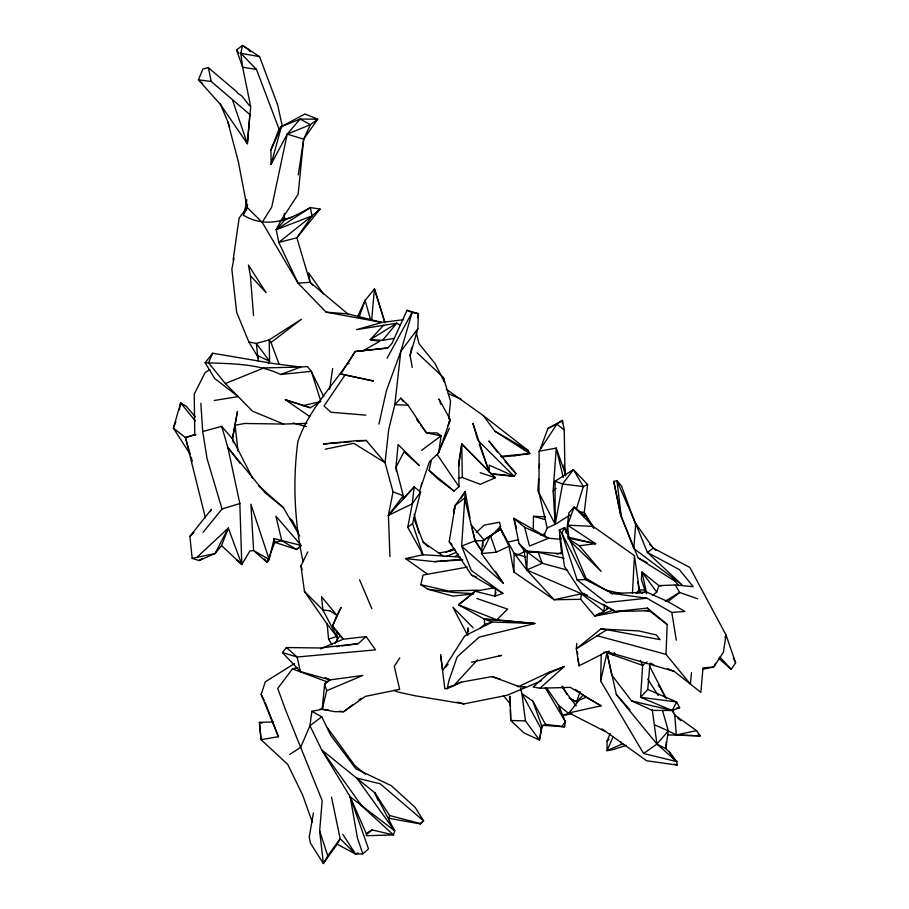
<?xml version="1.0" encoding="UTF-8"?>
<svg xmlns="http://www.w3.org/2000/svg" width="909" height="909" viewBox="0 0 909 909"><rect width="100%" height="100%" fill="white"/><g stroke="black" fill="none" stroke-linecap="round" stroke-linejoin="round"><path stroke-width="1.36" d="M610.144 733.518L607.087 741.108L607.076 750.618L612.609 749.732L626.131 745.414M337.228 640.743L336.83 630.846M545.139 536.867L544.582 534.083L547.241 527.913L538.98 492.837L539.105 451.228L556.876 424.117L562.489 420.401L564.228 429.98L564.989 473.044L565.716 475.782M284.358 213.399L284.335 217.626L285.29 219.421L276.256 229.693L278.768 242.396L298.027 283.119L326.126 312.162L381.905 322.434L403.528 319.684M458.238 478.407L462.295 477.52L480.338 484.315L495.371 477.714L489.156 471.839L489.201 465.147L514.21 476.316L515.937 473.521L488.894 440.99L497.257 451.978M621.154 611.189L594.747 616.075L580.669 599.304L554.115 599.735L513.915 572.034L514.085 553.217L500.859 529.118L482.724 540.696L475.157 540.775L461.636 546.116L471.248 570.363L502.859 593.327L494.985 596.202L475.021 591.248L458.477 604.769L484.281 619.097L492.405 622.029L534.878 623.506L479.157 637.107L457.216 656.832L448.898 680.75L447.217 688.624L444.831 688.67L440.581 654.764L442.717 670.501L464.726 635.914L492.405 622.029L484.702 624.415L480.304 628.005M533.242 529.856L533.481 516.301L545.491 516.823M602.008 728.904L646.674 760.776L677.035 765.071L676.841 761.628L643.606 753.504L600.633 680.977L601.247 654.287M412.254 367.475L410.095 355.521L417.856 328.706L418.367 313.673L407.05 310.299L392.006 343.341L387.734 348.011L355.192 351.499C336.796 382.155 309.435 407.232 297.834 441.74C292.562 481.793 294.539 522.209 303.049 561.66M678.671 585.635L675.171 581.306L638.209 557.99L620.438 514.983L613.745 481.406L616.927 480.713L635.755 523.664L653.287 548.172L689.874 567.477L725.973 634.88L723.439 652.162L713.758 667.036L702.998 667.854L700.862 692.431L690.374 684.068L666.013 654.366L667.183 624.494L647.424 608.098L615.177 611.541L582.192 593.372L564.466 566.443L559.251 530.072L564.614 527.55L586.1 578.363L607.644 591.168M632.459 593.372L634.437 555.66L593.145 526.391L574.09 507.052L568.875 512.869L566.705 531.685M537.867 491.28L538.617 478.918M539.276 467.919L539.526 463.806M666.297 741.767L665.808 748.686L669.342 751.868L676.841 761.628L656.934 744.096L616.347 694.499L606.985 652.855L609.098 650.98M547.241 527.913L555.172 524.357L553.138 490.905L556.274 448.092L539.105 451.228M604.485 604.724L603.985 611.416L594.747 616.075L613.416 610.212M467.465 634.687L467.999 627.835L468.544 631.63M633.823 548.491L635.755 523.664L647.367 552.422L682.193 584.998L633.823 548.491L621.154 515.789L613.745 481.406M202.525 83.344L198.435 79.844L211.218 81.492L249.816 114.5L247.373 143.736L220.33 104.342L198.435 79.844L202.923 68.948L208.377 67.675L237.408 92.354M331.524 797.216L340.159 838.746L337.171 844.177L323.377 863.55L319.661 830.951L322.195 800.67L285.687 710.27L277.711 688.465L292.459 668.865L297.675 667.74M647.753 689.465L676.648 701.987L679.625 707.656L672.149 710.52L640.572 697.283L647.753 689.465L649.946 663.513M495.644 588.566L494.985 596.202L495.95 592.373M371.645 320.207L374.451 288.926L365.134 300.368L357.578 316.65M562.251 423.049L562.489 420.401L547.934 428.446L540.435 448.694M576.806 643.367L576.317 648.833L579.022 665.831L606.848 651.73L674.273 671.399L690.374 684.068L691.522 672.501M399.824 657.866L394.301 666.342L399.653 689.363L365.395 696.374L343.625 711.713L334.978 711.702L322.195 709.304L324.627 684.182L326.74 681.693L330.069 679.898L362.884 675.444L326.695 690.704L322.195 709.304L311.889 711.27L309.935 725.746L300.674 747.3L289.744 754.425M513.915 572.034L508.995 546.264L500.859 529.118L482.724 540.696L481.463 553.536L503.2 583.101L461.636 546.116L465.249 491.451L455.204 505.381L453.489 510.733L453.989 513.449M298.277 174.948L303.663 139.168L317.73 119.193L300.14 119.068L287.21 134.112L271.087 164.347L270.939 149.905L279.04 129.067L281.415 126.59L304.969 113.989L317.73 119.193L310.401 124.692L303.663 139.168L298.152 194.299L280.597 221.092L276.256 229.693L311.992 215.91L320.082 209.07L310.321 207.547C289.051 219.989 266.61 229.113 243.351 215.183L247.112 207.4L247.543 204.605M448.682 418.856L450.546 401.187L443.387 377.485L417.174 352.806M510.392 706.77L509.983 696.192L510.733 720.519L524.004 732.949L539.446 740.017L541.912 726.496L532.844 701.1L521.902 693.567L520.562 688.249M593.907 527.902L584.237 512.437L587.646 484.565L573.409 469.635L555.058 481.225L555.172 524.357L569.966 515.108M329.683 389.2L332.614 368.554M458.647 466.215L461.772 443.99L495.371 477.714L480.157 472.68M662.525 710.486L668.308 730.904L665.808 748.686L656.934 744.096L652.253 709.554M233.136 259.985L239.135 218.058L247.112 207.4L246.225 200.446M580.669 599.304L581.465 593.77L584.146 593.35M419.64 490.86L429.457 461.727L438.604 452.909L441.126 435.786L437.002 432.9L426.526 432.934L420.731 425.082M477.873 440.331L472.907 423.31L489.156 471.839L461.772 443.99L458.806 462.567L458.977 486.679L454.057 491.065L437.627 478.691L429.139 470.453L431.218 460.761M322.195 709.304L323.104 703.782M502.859 593.327L471.555 575.147L449.216 541.696L455.204 505.381L464.59 498.121L475.157 540.775L482.247 552.058M541.559 729.575L521.902 693.567L525.447 720.882L539.446 740.017L541.912 726.496L545.48 724.337L564.523 726.802L565.364 721.78L558.569 705.248L546.854 688.215M421.174 485.645L421.64 482.906M313.423 812.93L309.23 836.996L310.367 843.041L323.377 863.55L327.751 855.812L340.159 838.746L355.544 854.028L362.839 853.858L368.497 848.87L350.17 796.818L321.706 749.88L309.935 725.746L321.775 716.803L330.785 735.426L355.851 768.764L391.256 785.66L415.118 807.362L423.583 820.884L420.174 823.895L388.563 818.236M179.38 409.8L180.652 402.857L186.47 406.471L195.23 416.754M252.736 478.509L232.454 438.786L237.488 411.436L232.454 438.786L233.522 442.728M426.991 573.829L405.562 558.603L423.003 554.729L407.755 527.277L412.277 503.836L414.152 486.929L420.56 491.985L412.538 523.641L423.003 554.729L460.397 557.081M234.022 258.145L231.863 269.189L236.658 312.332L248.896 342.045L258.508 357.998M389.938 556.535L388.404 515.38L393.04 491.871L385.041 462.715L388.688 429.65L394.824 404.664L400.801 351.408L412.107 312.457L407.05 310.299M244.419 212.138L246.873 199.764M410.095 355.521L411.697 347.42M417.572 317.718L418.367 313.673L412.107 312.457L387.086 358.214M270.939 149.905L281.415 126.59L300.14 119.068L310.401 124.692L287.21 134.112L271.757 207.047L262.201 222.33L298.027 283.119L310.071 282.313L347.795 313.889L381.905 322.434L356.555 329.637L396.835 323.184L400.255 325.388M388.734 819.361L389.586 815.509L374.769 792.739L321.706 749.88L361.805 805.988L393.495 834.939L394.688 830.894L374.769 792.739L378.053 800.352M378.939 424.094L386.473 390.427L400.801 351.408L417.856 328.706M600.633 680.977L606.985 652.855L642.663 665.365L647.015 661.957M473.578 593.872L452.898 596.145L427.9 589.237L420.833 584.703L423.06 575.045L467.215 567.125M274.12 538.605L274.825 542.332L296.675 549.513L301.231 545.468L274.12 538.605L269.189 559.546L267.053 562.353L253.622 550.559L250.907 504.2L269.189 559.546L253.622 550.559L249.93 550.945L241.805 564.534L221.569 545.627L228.307 528.084L241.805 564.534L236.476 559.546M271.087 164.347L281.415 126.59M246.316 210.036L247.112 207.4L238.363 161.802L227.75 121.624L220.114 103.41M576.465 508.915L583.328 486.576L573.409 469.635L562.603 484.008L555.172 524.357L538.98 492.837M273.552 721.951L259.429 722.325L261.042 739.653L278.427 736.699L261.178 694.431L265.28 681.841L294.596 663.49M652.276 595.565L656.741 592.123L658.866 585.601L641.981 571.977L641.356 579.487L645.651 592.498M725.087 637.516L725.973 634.88L735.62 662.752L731.211 669.342L718.61 658.241M438.604 452.909L450.307 419.685L438.967 398.96L440.763 404.3M359.055 317.298L365.134 300.368L370.667 320.263M580.192 691.647L576.511 701.782L571.42 699.316M175.869 421.731L173.38 428.116L190.311 454.511L185.425 437.559L173.38 428.116L180.652 402.857L195.299 420.947M447.967 425.651L450.307 419.685L448.932 422.151M323.797 396.733L311.321 371.327L307.447 366.543L300.754 367.054L274.563 363.714L212.638 353.237L208.513 362.782L225.364 383.553L252.463 411.141L283.574 424.06L306.822 423.378M612.961 737.074L607.076 750.618L621.801 744.153L624.494 744.653M449.33 428.366L437.297 454.773L458.977 486.679M715.474 663.354L713.758 667.036L702.771 669.206M210.274 511.744L211.479 509.233L189.89 536.401L192.163 558.365L199.082 560.558L215.058 553.558L221.569 545.627M327.138 624.085L328.581 639.084L336.807 636.505L327.138 624.085L304.447 591.441L300.936 565.887L307.776 551.968M268.394 363.623L269.587 361.203L269.144 339.898L301.436 319.252L270.996 342.523L279.063 364.111M498.064 531.197L500.564 526.277L499.473 522.255L484.395 525.05L476.327 532.469M606.985 652.855L611.78 675.08L631.55 700.884L652.31 710.395L672.149 710.52L676.648 701.987L640.572 697.283L642.663 665.365L640.379 660.423M453.489 510.733L454.954 508.313M460.84 498.677L465.249 491.451L469.964 517.982M340.841 374.008L373.235 380.973L340.841 374.008L355.192 351.499L387.734 348.011M334.898 643.481L340.034 635.436L332.501 626.187L336.875 615.291L341.102 607.462L332.501 626.187L343.307 639.197L366.134 636.55L375.542 649.867L297.107 657.014L282.404 652.56L286.415 647.538L319.684 647.981L358.146 643.697L366.134 636.55M344.875 375.269L324.024 406.028L331.058 412.266L365.816 415.14M311.992 215.91L296.868 237.817L278.768 242.396L311.992 215.91L310.321 207.547L276.256 229.693M639.606 591.714L640.993 589.702L645.185 590.327M420.56 491.985L412.277 503.836L388.404 515.38L403.255 495.746L395.96 467.351L398.085 444.558L419.344 465.59L403.994 451.818L395.96 467.351L396.415 471.521M586.1 578.363L585.248 579.578L577.124 579.919L561.785 533.038L559.251 530.072M548.377 673.58L549.468 672.058L564.284 666.513L539.935 688.227L533.106 687.011L548.377 673.58L564.284 666.513M614.439 652.639L612.791 654.821L615.302 653.878M561.58 726.734L565.364 721.78L545.343 687.908M214.274 400.483L238.169 396.608L214.672 378.462L205.127 362.736L212.638 353.237M568.977 712.906L579.158 700.146L586.203 697.26L601.054 705.816L568.977 712.906L605.258 731.54M203.093 532.322L222.035 508.995L239.84 503.529L227.898 447.614L221.694 426.355L202.707 431.514L207.082 458.704L222.035 508.995M383.7 325.172L370.224 339.705L382.564 340.307L396.835 323.184L370.224 339.705L379.712 341.307L362.611 351.022M445.41 667.365L448.103 664.24M672.137 709.997L674.728 715.031L696.555 730.631L700.248 735.892L676.33 734.949L668.308 730.904L656.934 744.096L643.606 753.504M388.404 515.38L414.152 486.929L403.266 498.746L403.255 495.746L393.04 491.871M447.217 688.624L453.716 685.716L477.418 659.889M408.016 405.175L400.835 398.187L394.824 404.664L408.016 405.175L426.526 432.934L441.126 435.786L421.537 450.398M490.974 536.242L500.564 526.277M583.476 694.885L576.511 701.782L569.023 698.044M189.89 536.401L193.935 532.435M470.294 595.759L475.021 591.248L494.473 587.759M316.082 212.82L320.082 209.07L296.868 237.817L310.071 282.313L312.832 285.392M280.597 221.092L284.335 217.626L285.869 219.785M197.605 556.672L228.307 528.084L215.058 553.558L192.163 558.365M607.087 741.108L609.053 739.278M455.148 556.649L458.159 553.979M420.174 823.895L423.583 820.884L380.178 783.797L356.714 778.07L394.688 830.894L350.17 796.818L357.43 837.962L362.839 853.858M553.138 490.905L556.149 488.315M636.345 592.725L639.379 590.157L634.437 555.66M366.054 834.939L372.076 829.906L393.495 834.939L366.372 835.712M300.879 546.048L296.675 549.513L281.779 540.696L274.825 542.332L267.053 562.353L264.508 558.978M600.804 629.017L576.317 648.833L606.871 629.71L660.093 639.629L656.253 634.936L638.663 630.903L600.804 629.017L606.871 629.71M325.127 677.478L330.069 679.898L324.627 684.182L326.695 690.704M566.046 532.958L564.614 527.55L561.785 533.038L585.248 579.578L612.496 593.441L647.026 592.259L667.922 601.61L679.648 592.475L697.635 598.781M352.397 704.964L343.625 711.713L339.455 711.236M358.964 699.907L361.157 698.214M468.146 597.395L458.477 604.769L496.825 619.802L534.878 623.506L484.281 619.097L484.702 624.415M407.755 527.277L412.538 523.641M232.511 100.07L247.373 143.736L250.702 106.683L242.646 67.221L236.556 49.927L242.498 45.45L259.554 56.631L277.688 104.99L282.415 126.794M653.287 548.172L647.367 552.422L679.341 569.591L693.237 586.703L675.217 584.998L658.866 585.601L661.559 585.851M609.223 607.689L603.985 611.416L581.465 593.77L526.765 569.966L514.085 553.217L525.766 557.069M199.082 560.558L202.457 558.319M372.076 829.906L366.27 833.553L350.17 796.818M438.638 553.058L449.614 551.149L454.239 548.275M594.747 616.075L599.383 613.223M606.337 608.95L608.655 607.519M665.354 601.122L679.648 592.475L675.217 584.998M346.727 364.657L349.056 363.27M309.821 416.606L285.392 399.744L310.253 407.732L319.729 402.21M209.899 369.679L205.218 372.383L194.231 394.165L194.765 435.002L195.992 434.559L185.425 437.559L205.389 517.766M446.001 552.229L450.841 549.865M547.934 428.446L556.876 424.117L564.228 429.98M516.914 555.24L524.538 551.615M453.716 685.716L461.193 682.159L492.144 676.569L500.257 679.171M541.355 680.739L525.959 687.409L517.38 686.397L518.834 686.488L549.468 672.058M587.646 484.565L583.328 486.576L562.603 484.008L555.058 481.225M496.223 552.195L490.371 535.537L481.463 553.536L496.223 552.195L508.995 546.264M446.08 556.672L456.295 552.274M320.525 648.833L343.307 639.197L340.034 635.436M337.171 844.177L355.544 854.028L358.055 852.96M571.852 713.565L562.285 715.917M225.364 383.553L263.962 367.895L300.754 367.054L280.711 374.485C257.304 363.35 230.556 363.793 205.127 362.736M448.603 687.17L452.375 685.659M454.898 684.659L461.193 682.159M501.291 456.943L514.619 455.727L517.085 454.773M556.978 554.172L562.194 552.377M185.425 437.559L194.662 434.57M285.29 219.421L291.982 217.433M449.614 551.149L455.034 549.615M561.967 715.269L568.716 713.508L558.569 705.248L560.058 710.633M302.492 405.744L320.911 401.517M471.532 662.218L501.552 655.423L498.848 655.65M507.892 542.071L518.744 539.662M581.465 593.77L554.115 599.735L526.765 569.966L524.163 550.854L561.705 553.74L559.524 535.049L561.228 538.764M540.503 534.969L544.582 534.083M696.555 730.631L676.33 734.949L674.728 715.031M325.286 449.205L353.794 443.308L385.041 462.715L366.304 440.479L356.18 440.672L323.399 443.978L341.386 442.513M393.87 690.34L397.528 691.931L414.97 695.76L463.931 703.896L506.938 695.317L525.959 687.409L523.254 686.545M382.564 340.307L394.415 338.341M514.619 455.727L529.788 453.557L528.152 450.5L483.315 415.583L446.33 389.245M336.569 646.64L339.262 646.276M341.954 645.901L358.146 643.697M568.057 538.628L579.351 545.752L595.611 543.696L567.546 525.163L574.09 507.052L585.862 516.346L593.645 528.049M667.922 601.61L684.931 611.462L671.808 612.461L646.856 598.213L606.201 602.587L577.124 579.919M280.711 374.485L311.321 371.327L320.502 400.21M676.887 707.929L679.625 707.656M500.598 456.375L529.788 453.557L494.894 431.207L483.315 415.583M405.562 558.603L434.434 561.671L461.897 559.251M344.159 442.285L351.079 441.717M356.612 441.263L366.304 440.479M635.891 593.088L647.026 592.259M434.434 561.671L462.761 559.864M603.394 652.412L608.848 652.105M539.935 688.227L570.318 687.363L601.054 705.816M478.361 590.168L448.41 590.998L420.833 584.703M667.183 624.494L649.265 610.746L615.177 611.541L603.133 604.178M283.574 424.06L244.623 423.48L235.101 425.253L238.044 451.33M564.091 558.274L538.151 552.308L527.402 552.149L524.163 550.854M525.447 720.882L510.733 720.519L510.46 709.52M668.183 734.892L700.248 735.892L698.101 734.199M593.145 526.391L567.546 525.163L568.773 537.424M484.281 619.097L496.825 619.802L507.62 609.121L476.782 598.463M473.612 593.645L454.705 592.554L427.9 589.237M542.571 725.291L564.523 726.802M326.126 312.162L347.795 313.889M493.655 474.055L501.87 474.771M560.489 539.287L548.57 538.242L524.595 527.243L513.869 518.312L519.005 543.525L525.061 551.877M490.917 473.919L514.21 476.316L478.861 441.308M579.328 511.926L584.237 512.437M319.991 709.043L328.342 709.986M503.245 474.884L514.21 476.316M644.788 610.382L650.355 611.143M612.496 593.441L646.856 598.213M279.04 129.067L256.486 69.459L242.646 67.221L240.817 53.301L242.498 45.45L248.577 49.495L250.123 51.756M259.554 56.631L240.817 53.301L256.486 69.459M248.896 342.045L256.304 343.409L269.144 339.898L270.996 342.523M568.284 538.196L595.611 543.696L567.546 536.969M605.587 590.021L621.631 593.713M631.55 700.884L672.149 710.52M389.586 815.509L420.594 823.634M457.136 702.1L463.931 703.896M597.031 635.675L666.013 654.366M293.062 422.98L306.356 426.605M567.739 570.25L542.207 563.25L527.402 552.149L526.765 569.966L542.207 563.25L538.151 552.308M282.404 652.56L300.402 671.592L330.069 679.898M533.481 516.301L544.241 519.346M287.21 134.112L303.663 139.168M285.392 399.744L310.253 407.732M262.053 723.234L259.429 722.325L261.042 739.653L287.698 764.355L302.663 795.091L312.276 822.088M582.192 593.372L587.316 595.179M674.455 764.151L677.035 765.071M492.144 676.569L518.834 686.488M292.459 668.865L326.74 681.693M471.555 575.147L476.691 577.17M667.82 668.74L674.273 671.399M448.285 393.642L461.306 399.256M654.605 724.859L668.308 730.904M257.327 355.499L269.587 361.203L256.304 343.409L258.236 360.839M582.033 514.551L585.862 516.346M579.022 665.831L578.056 658.673M638.209 557.99L647.026 562.546M650.355 663.013L654.037 665.013M311.889 711.27L321.775 716.803M494.894 431.207L528.152 450.5L524.504 448.296M610.03 592.6L612.427 594.02M289.891 518.766L292.243 520.334L298.447 532.504M237.329 92.888L241.919 96.081L249.555 105.808M413.504 517.789L423.253 542.241L443.74 556.535M249.816 114.5L250.6 115.057M575.272 689.363L586.203 697.26M677.75 718.121L680.955 720.655M365.373 774.195L354.874 765.639L327.729 728.12M299.777 536.06L283.506 507.767L265.053 492.723L227.898 447.614L239.976 463.249M429.139 470.453L454.057 491.065M258.758 485.883L283.506 507.767M286.415 647.538L297.107 657.014L300.402 671.592M423.253 542.241L428.173 546.854M519.005 543.525L528.22 552.229M649.64 544.434L655.821 550.309M672.399 578.601L675.171 581.306M569.943 540.866L601.156 571.363L579.351 545.752M247.112 207.4L262.201 222.33M304.447 591.441L322.922 610.007L336.807 636.505M473.18 627.892L452.898 607.223L467.703 635.527M449.216 541.696L452.091 544.661M719.848 657.014L731.211 669.342M250.395 275.677L266.053 292.664L248.418 265.053L250.395 275.677L253.543 315.673M505.109 461.42L515.937 473.521M616.347 694.499L629.948 709.827M392.143 828.019L394.688 830.894M221.694 426.355L232.454 438.786M300.334 544.423L275.893 516.187L281.779 540.696M471.203 524.959L484.611 540.594M638.459 587.589L639.379 590.157L642.027 593.316M503.461 695.624L510.324 704.009M658.298 685.238L660.025 687.42M421.276 552.479L423.003 554.729M561.807 686.795L576.226 705.907M400.835 398.187L403.323 401.551M416.583 419.481L419.072 422.844M656.741 592.123L641.981 571.977L646.64 593.6M323.661 294.323L308.651 272.836L310.071 282.313M647.424 608.098L649.265 610.746M236.556 49.927L238.942 53.358M482.168 551.354L475.157 540.775L472.191 528.913M495.405 571.341L503.2 583.101M342.807 834.36L355.544 854.028M647.708 679.034L658.286 695.51M328.581 639.084L331.967 644.811M669.342 751.868L673.535 759.072M562.546 686.227L567.08 694.499M532.844 701.1L545.48 724.337M660.673 688.624L665.218 697.089M672.353 710.384L675.603 716.428M649.435 665.956L666.297 698.669M261.178 694.431L264.167 700.248M733.279 657.855L735.62 662.752M620.677 741.755L621.801 744.153M359.555 579.737L371.883 608.689M500.859 529.118L503.438 535.446M265.269 702.725L278.427 736.699M227.75 121.624L229.716 126.896M635.493 524.141L621.506 486.031L616.927 480.713L621.154 515.789M479.282 444.274L489.156 471.839M319.661 830.951L327.751 855.812M300.936 565.887L302.152 569.727M384.916 322.604L374.451 288.926L384.939 322.661M191.106 457.204L192.322 461.238M516.539 528.459L513.869 518.312L548.57 538.242L529.515 546.048L524.595 527.243M414.186 514.38L418.969 532.958M443.387 377.485L444.512 382.064L434.877 363.316L419.015 343.727L416.117 331.853M563.228 477.43L556.274 448.092L564.989 473.044L564.057 464.874M637.641 581.874L639.379 590.157M208.377 67.675L211.218 81.492M671.808 612.461L676.307 640.186M577.488 651.719L577.715 654.503M482.724 540.696L483.099 546.15M200.844 403.312L202.707 431.514M239.84 503.529L241.805 564.534M461.772 443.99L462.295 477.52M329.717 610.712L322.922 610.007L321.502 596.656L336.875 615.291L329.717 610.712"/></g></svg>
